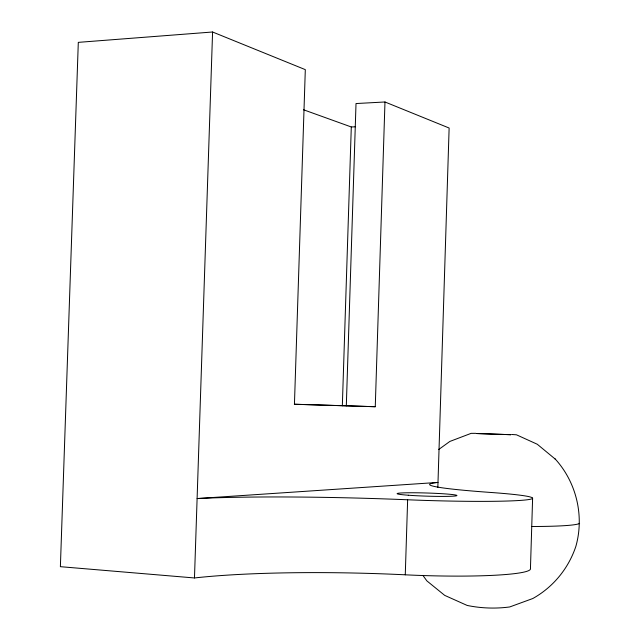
<?xml version="1.0" encoding="UTF-8"?>
<svg xmlns="http://www.w3.org/2000/svg" width="640" height="640" viewBox="0 0 640 640"><rect width="100%" height="100%" fill="white"/><g stroke="black" fill="none" stroke-linecap="round" stroke-linejoin="round"><path stroke-width="0.96" d="M437.84 487.36L449.128 128.024L384.976 101.984L356.016 103.544L346.312 405.8L294.36 404.224M532.616 498.08L530.448 568.568A105.68 10.056 1.8 0 1 405.272 574.808A219.648 25.304 1.5 0 0 194.472 577.96L60.384 566.68L78.304 42.36L212.584 32L305.312 69.64L294.44 404.272L375.264 406.72L384.976 101.984M342.336 405.776L351.296 126.976L303.512 109.76M405.272 574.808L407.64 499.776A105.632 5.56 1.8 0 0 523.392 500.176A105.632 5.56 1.8 0 0 491.624 492.52A160.76 7.424 2 0 1 437.992 482.424L197.104 498.56A219.504 13.984 1.7 0 1 407.64 499.776M194.472 577.96L212.584 32M554.904 458.784L555.456 459.272C576.52 482.64 584.424 516.04 575.872 546.344C568.48 568.488 553.208 587.12 532.808 598.52L509.72 606.952C495.64 608.832 481.064 608.328 467.152 605.432L444.712 595.384L426.856 580.872L422.92 575.408M438.608 449.568L449.872 441.432L471.144 433.352L475.824 433.336M351.296 126.976L355.28 126.792M346.312 405.8L375.264 406.72M511.84 434.488L516.464 434.8L537.264 444.24L555.456 459.272M579.616 523.352A88.68 5.888 1.9 0 1 531.624 526.504M476.768 433.536L510.856 434.696L476.768 433.536M408.328 495.224A29.872 1.568 1.8 0 0 456.592 495.744A29.872 1.568 1.8 0 0 416.376 492.784A29.872 1.568 1.8 0 0 408.328 495.224"/></g></svg>
